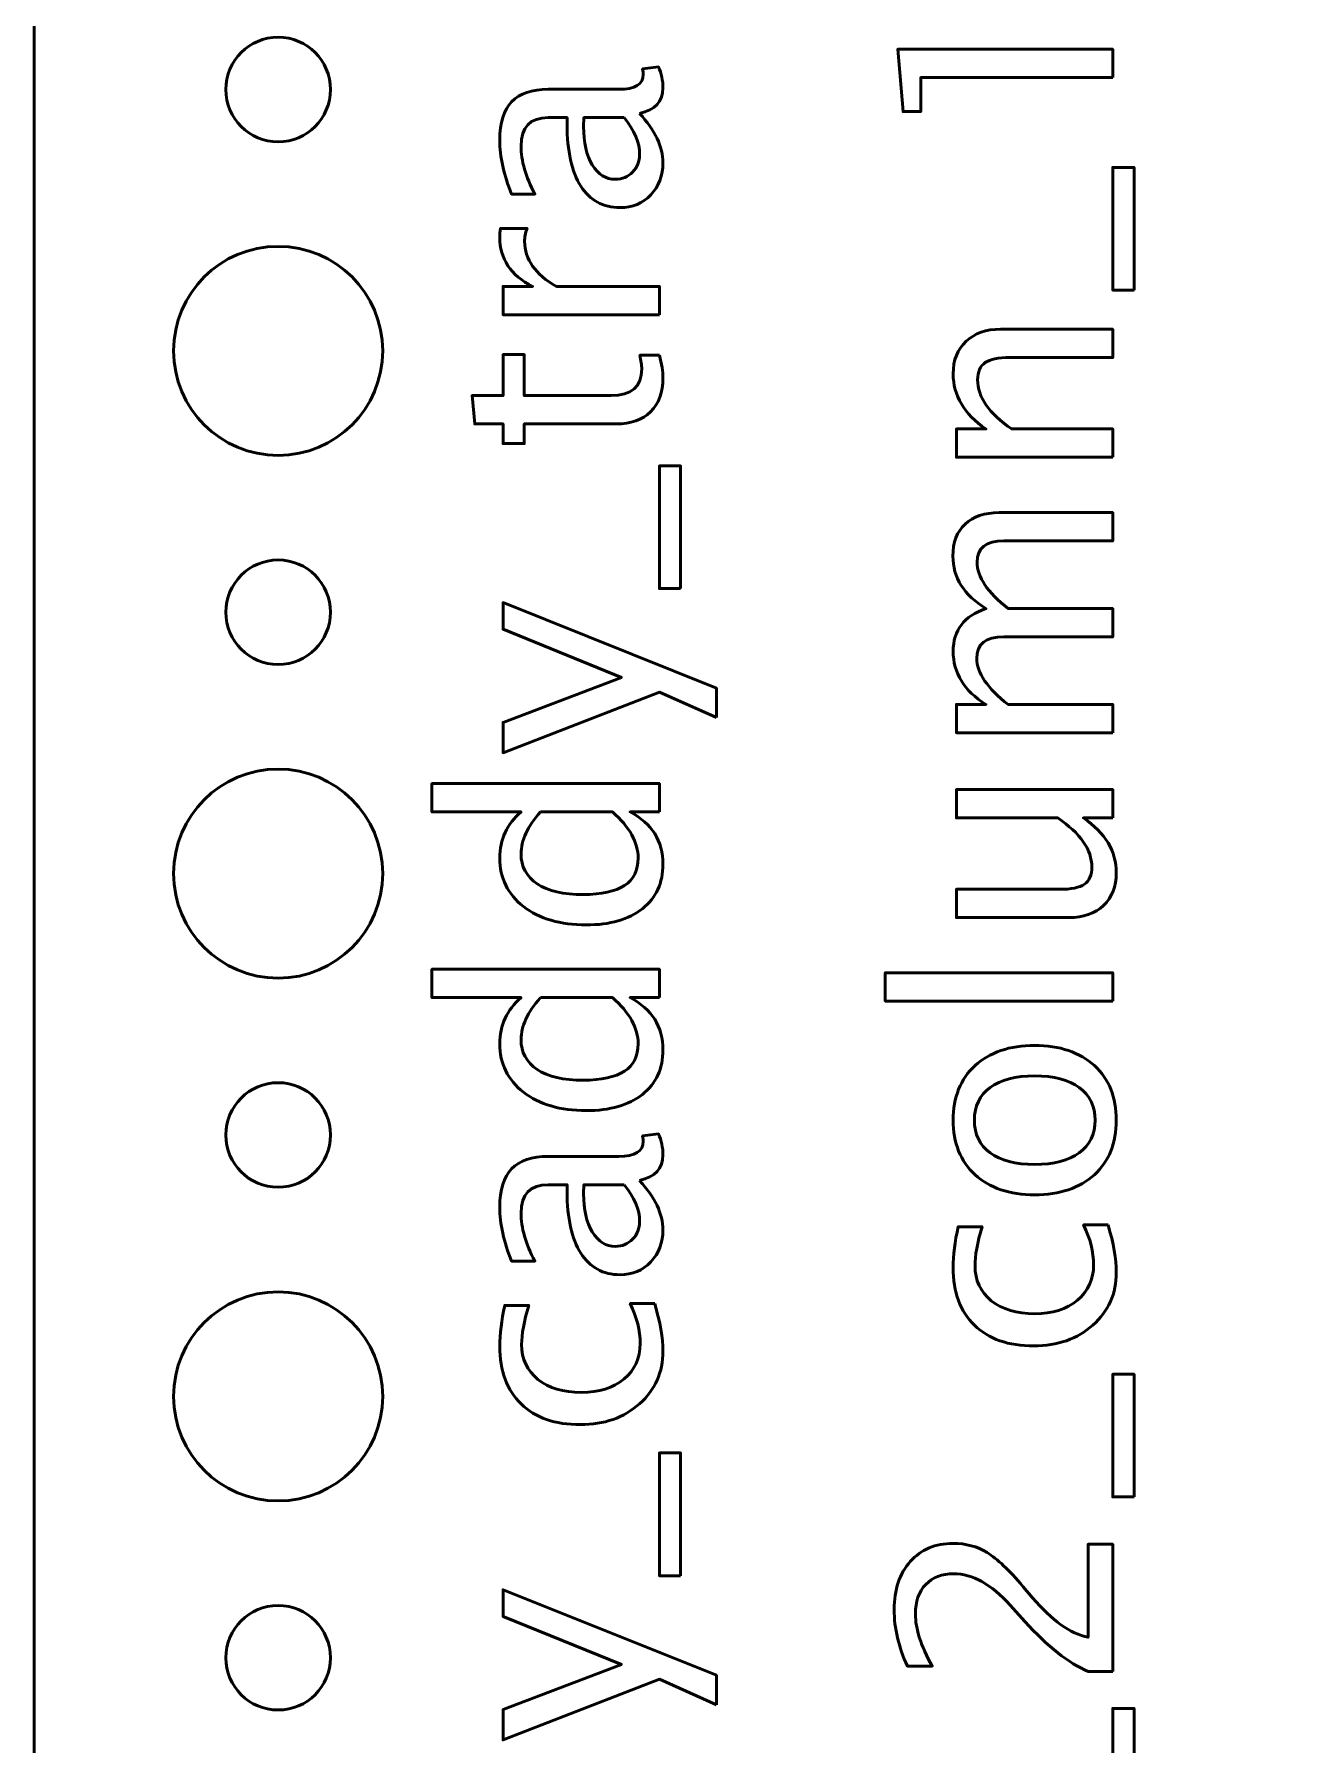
# Model space of a CAD drawing. Header units: centimetres. Extents: x -10.4 to 10.4, y -14.9 to 14.9.
# Drawn here: x -10.45 to -6.858, y -4.75 to 0.159 of the extents above; entities that cross this region are included whole.
import ezdxf

# ---------------------------------------------------------------- set-up
doc = ezdxf.new("R2010")
doc.units = ezdxf.units.CM
doc.header["$MEASUREMENT"] = 0
doc.layers.add('Layer 1', color=7, linetype='Continuous')

msp = doc.modelspace()

# ---------------------------------------------------------------- linework, layer by layer
at = {"layer": 'Layer 1', "lineweight": 53}
for points, knots in [([(-10.45, -14.45), (-10.45, -14.45), (-10.45, 14.45), (-10.45, 14.45), (-10.45, 14.45), (-10.45, 14.72614), (-10.22614, 14.95), (-9.95, 14.95), (-9.95, 14.95), (-9.95, 14.95), (9.95, 14.95), (9.95, 14.95), (9.95, 14.95), (10.22614, 14.95), (10.45, 14.72614), (10.45, 14.45), (10.45, 14.45), (10.45, 14.45), (10.45, -14.45), (10.45, -14.45), (10.45, -14.45), (10.45, -14.72614), (10.22614, -14.95), (9.95, -14.95), (9.95, -14.95), (9.95, -14.95), (-9.95, -14.95), (-9.95, -14.95), (-9.95, -14.95), (-10.22614, -14.95), (-10.45, -14.72614), (-10.45, -14.45)], [0, 0, 0, 0, 0.1111111, 0.1111111, 0.1111111, 0.1111111, 0.2222222, 0.2222222, 0.2222222, 0.2222222, 0.3333333, 0.3333333, 0.3333333, 0.3333333, 0.4444444, 0.4444444, 0.4444444, 0.4444444, 0.5555556, 0.5555556, 0.5555556, 0.5555556, 0.6666667, 0.6666667, 0.6666667, 0.6666667, 0.7777778, 0.7777778, 0.7777778, 0.7777778, 1, 1, 1, 1]), ([(-9.9, 0), (-9.9, 0.08284), (-9.83284, 0.15), (-9.75, 0.15), (-9.75, 0.15), (-9.66716, 0.15), (-9.6, 0.08284), (-9.6, 0), (-9.6, 0), (-9.6, -0.08284), (-9.66716, -0.15), (-9.75, -0.15), (-9.75, -0.15), (-9.83284, -0.15), (-9.9, -0.08284), (-9.9, 0)], [0, 0, 0, 0, 0.2, 0.2, 0.2, 0.2, 0.4, 0.4, 0.4, 0.4, 0.6, 0.6, 0.6, 0.6, 1, 1, 1, 1]), ([(-10.05, -0.75), (-10.05, -0.58432), (-9.91568, -0.45), (-9.75, -0.45), (-9.75, -0.45), (-9.58432, -0.45), (-9.45, -0.58432), (-9.45, -0.75), (-9.45, -0.75), (-9.45, -0.91568), (-9.58432, -1.05), (-9.75, -1.05), (-9.75, -1.05), (-9.91568, -1.05), (-10.05, -0.91568), (-10.05, -0.75)], [0, 0, 0, 0, 0.2, 0.2, 0.2, 0.2, 0.4, 0.4, 0.4, 0.4, 0.6, 0.6, 0.6, 0.6, 1, 1, 1, 1]), ([(-9.9, -1.5), (-9.9, -1.41716), (-9.83284, -1.35), (-9.75, -1.35), (-9.75, -1.35), (-9.66716, -1.35), (-9.6, -1.41716), (-9.6, -1.5), (-9.6, -1.5), (-9.6, -1.58284), (-9.66716, -1.65), (-9.75, -1.65), (-9.75, -1.65), (-9.83284, -1.65), (-9.9, -1.58284), (-9.9, -1.5)], [0, 0, 0, 0, 0.2, 0.2, 0.2, 0.2, 0.4, 0.4, 0.4, 0.4, 0.6, 0.6, 0.6, 0.6, 1, 1, 1, 1]), ([(-10.05, -2.25), (-10.05, -2.08432), (-9.91568, -1.95), (-9.75, -1.95), (-9.75, -1.95), (-9.58432, -1.95), (-9.45, -2.08432), (-9.45, -2.25), (-9.45, -2.25), (-9.45, -2.41568), (-9.58432, -2.55), (-9.75, -2.55), (-9.75, -2.55), (-9.91568, -2.55), (-10.05, -2.41568), (-10.05, -2.25)], [0, 0, 0, 0, 0.2, 0.2, 0.2, 0.2, 0.4, 0.4, 0.4, 0.4, 0.6, 0.6, 0.6, 0.6, 1, 1, 1, 1]), ([(-9.9, -3), (-9.9, -2.91716), (-9.83284, -2.85), (-9.75, -2.85), (-9.75, -2.85), (-9.66716, -2.85), (-9.6, -2.91716), (-9.6, -3), (-9.6, -3), (-9.6, -3.08284), (-9.66716, -3.15), (-9.75, -3.15), (-9.75, -3.15), (-9.83284, -3.15), (-9.9, -3.08284), (-9.9, -3)], [0, 0, 0, 0, 0.2, 0.2, 0.2, 0.2, 0.4, 0.4, 0.4, 0.4, 0.6, 0.6, 0.6, 0.6, 1, 1, 1, 1]), ([(-10.05, -3.75), (-10.05, -3.58432), (-9.91568, -3.45), (-9.75, -3.45), (-9.75, -3.45), (-9.58432, -3.45), (-9.45, -3.58432), (-9.45, -3.75), (-9.45, -3.75), (-9.45, -3.91568), (-9.58432, -4.05), (-9.75, -4.05), (-9.75, -4.05), (-9.91568, -4.05), (-10.05, -3.91568), (-10.05, -3.75)], [0, 0, 0, 0, 0.2, 0.2, 0.2, 0.2, 0.4, 0.4, 0.4, 0.4, 0.6, 0.6, 0.6, 0.6, 1, 1, 1, 1]), ([(-9.9, -4.5), (-9.9, -4.41716), (-9.83284, -4.35), (-9.75, -4.35), (-9.75, -4.35), (-9.66716, -4.35), (-9.6, -4.41716), (-9.6, -4.5), (-9.6, -4.5), (-9.6, -4.58284), (-9.66716, -4.65), (-9.75, -4.65), (-9.75, -4.65), (-9.83284, -4.65), (-9.9, -4.58284), (-9.9, -4.5)], [0, 0, 0, 0, 0.2, 0.2, 0.2, 0.2, 0.4, 0.4, 0.4, 0.4, 0.6, 0.6, 0.6, 0.6, 1, 1, 1, 1])]:
    msp.add_open_spline(points, degree=3, knots=knots, dxfattribs=at)
at = {"layer": 'Layer 1', "color": 5, "lineweight": 53}
for points, knots in [([(-7.35481, 0.03413), (-7.35481, 0.03413), (-7.90599, 0.03413), (-7.90599, 0.03413), (-7.90599, 0.03413), (-7.90599, 0.03413), (-7.90599, -0.06323), (-7.90599, -0.06323), (-7.90599, -0.06323), (-7.90599, -0.06323), (-7.95679, -0.06323), (-7.95679, -0.06323), (-7.95679, -0.06323), (-7.95679, -0.06323), (-7.97203, 0.11541), (-7.97203, 0.11541), (-7.97203, 0.11541), (-7.97203, 0.11541), (-7.35481, 0.11541), (-7.35481, 0.11541), (-7.35481, 0.11541), (-7.35481, 0.11541), (-7.35481, 0.03413), (-7.35481, 0.03413)], [0, 0, 0, 0, 0.1428571, 0.1428571, 0.1428571, 0.1428571, 0.2857143, 0.2857143, 0.2857143, 0.2857143, 0.4285714, 0.4285714, 0.4285714, 0.4285714, 0.5714286, 0.5714286, 0.5714286, 0.5714286, 0.7142857, 0.7142857, 0.7142857, 0.7142857, 1, 1, 1, 1]), ([(-8.71299, -0.06868), (-8.66812, -0.11751), (-8.64568, -0.1645), (-8.64568, -0.20965), (-8.64568, -0.20965), (-8.64568, -0.24676), (-8.65725, -0.27767), (-8.68053, -0.30208), (-8.68053, -0.30208), (-8.70382, -0.32664), (-8.73317, -0.33892), (-8.76859, -0.33892), (-8.76859, -0.33892), (-8.81755, -0.33892), (-8.85523, -0.3183), (-8.88147, -0.2771), (-8.88147, -0.2771), (-8.90772, -0.2359), (-8.92084, -0.17677), (-8.92084, -0.09973), (-8.92084, -0.09973), (-8.92084, -0.09973), (-8.92084, -0.08068), (-8.92084, -0.08068), (-8.92084, -0.08068), (-8.92084, -0.08068), (-8.97489, -0.08068), (-8.97489, -0.08068), (-8.97489, -0.08068), (-9.02696, -0.08068), (-9.05292, -0.10777), (-9.05292, -0.1621), (-9.05292, -0.1621), (-9.05292, -0.20415), (-9.03966, -0.25015), (-9.01313, -0.29996), (-9.01313, -0.29996), (-9.01313, -0.29996), (-9.08002, -0.29996), (-9.08002, -0.29996), (-9.08002, -0.29996), (-9.10259, -0.24521), (-9.11388, -0.19356), (-9.11388, -0.14516), (-9.11388, -0.14516), (-9.11388, -0.09535), (-9.10259, -0.05852), (-9.07988, -0.03496), (-9.07988, -0.03496), (-9.05716, -0.01125), (-9.02216, 0.0006), (-8.97489, 0.0006), (-8.97489, 0.0006), (-8.97489, 0.0006), (-8.77211, 0.0006), (-8.77211, 0.0006), (-8.77211, 0.0006), (-8.72569, 0.0006), (-8.70241, 0.01486), (-8.70241, 0.0435), (-8.70241, 0.0435), (-8.70241, 0.04703), (-8.70297, 0.05225), (-8.7041, 0.05916), (-8.7041, 0.05916), (-8.7041, 0.05916), (-8.65894, 0.06495), (-8.65894, 0.06495), (-8.65894, 0.06495), (-8.65005, 0.04646), (-8.64568, 0.02614), (-8.64568, 0.00385), (-8.64568, 0.00385), (-8.64568, -0.03411), (-8.66812, -0.05824), (-8.71299, -0.06868)], [0, 0, 0, 0, 0.05, 0.05, 0.05, 0.05, 0.1, 0.1, 0.1, 0.1, 0.15, 0.15, 0.15, 0.15, 0.2, 0.2, 0.2, 0.2, 0.25, 0.25, 0.25, 0.25, 0.3, 0.3, 0.3, 0.3, 0.35, 0.35, 0.35, 0.35, 0.4, 0.4, 0.4, 0.4, 0.45, 0.45, 0.45, 0.45, 0.5, 0.5, 0.5, 0.5, 0.55, 0.55, 0.55, 0.55, 0.6, 0.6, 0.6, 0.6, 0.65, 0.65, 0.65, 0.65, 0.7, 0.7, 0.7, 0.7, 0.75, 0.75, 0.75, 0.75, 0.8, 0.8, 0.8, 0.8, 0.85, 0.85, 0.85, 0.85, 0.9, 0.9, 0.9, 0.9, 1, 1, 1, 1]), ([(-8.7573, -0.08068), (-8.7573, -0.08068), (-8.87258, -0.08068), (-8.87258, -0.08068), (-8.87258, -0.08068), (-8.87258, -0.08068), (-8.87343, -0.10678), (-8.87343, -0.10678), (-8.87343, -0.10678), (-8.87343, -0.15194), (-8.86511, -0.18834), (-8.84846, -0.21614), (-8.84846, -0.21614), (-8.83166, -0.2438), (-8.80951, -0.25763), (-8.78185, -0.25763), (-8.78185, -0.25763), (-8.76252, -0.25763), (-8.74615, -0.25071), (-8.73274, -0.23703), (-8.73274, -0.23703), (-8.71934, -0.2232), (-8.71257, -0.2064), (-8.71257, -0.18651), (-8.71257, -0.18651), (-8.71257, -0.15264), (-8.72752, -0.11736), (-8.7573, -0.08068)], [0, 0, 0, 0, 0.125, 0.125, 0.125, 0.125, 0.25, 0.25, 0.25, 0.25, 0.375, 0.375, 0.375, 0.375, 0.5, 0.5, 0.5, 0.5, 0.625, 0.625, 0.625, 0.625, 0.75, 0.75, 0.75, 0.75, 1, 1, 1, 1]), ([(-7.29385, -0.57547), (-7.29385, -0.57547), (-7.35481, -0.57547), (-7.35481, -0.57547), (-7.35481, -0.57547), (-7.35481, -0.57547), (-7.35481, -0.22325), (-7.35481, -0.22325), (-7.35481, -0.22325), (-7.35481, -0.22325), (-7.29385, -0.22325), (-7.29385, -0.22325), (-7.29385, -0.22325), (-7.29385, -0.22325), (-7.29385, -0.57547), (-7.29385, -0.57547)], [0, 0, 0, 0, 0.2, 0.2, 0.2, 0.2, 0.4, 0.4, 0.4, 0.4, 0.6, 0.6, 0.6, 0.6, 1, 1, 1, 1]), ([(-8.65584, -0.64639), (-8.65584, -0.64639), (-9.10457, -0.64639), (-9.10457, -0.64639), (-9.10457, -0.64639), (-9.10457, -0.64639), (-9.10457, -0.56511), (-9.10457, -0.56511), (-9.10457, -0.56511), (-9.10457, -0.56511), (-9.01976, -0.56511), (-9.01976, -0.56511), (-9.01976, -0.56511), (-9.08256, -0.5328), (-9.11388, -0.48595), (-9.11388, -0.42442), (-9.11388, -0.42442), (-9.11388, -0.4161), (-9.11318, -0.40735), (-9.11177, -0.39832), (-9.11177, -0.39832), (-9.11177, -0.39832), (-9.03571, -0.39832), (-9.03571, -0.39832), (-9.03571, -0.39832), (-9.04036, -0.41243), (-9.04276, -0.42485), (-9.04276, -0.43557), (-9.04276, -0.43557), (-9.04276, -0.48722), (-9.01228, -0.5304), (-8.95118, -0.56511), (-8.95118, -0.56511), (-8.95118, -0.56511), (-8.65584, -0.56511), (-8.65584, -0.56511), (-8.65584, -0.56511), (-8.65584, -0.56511), (-8.65584, -0.64639), (-8.65584, -0.64639)], [0, 0, 0, 0, 0.0909091, 0.0909091, 0.0909091, 0.0909091, 0.1818182, 0.1818182, 0.1818182, 0.1818182, 0.2727273, 0.2727273, 0.2727273, 0.2727273, 0.3636364, 0.3636364, 0.3636364, 0.3636364, 0.4545455, 0.4545455, 0.4545455, 0.4545455, 0.5454545, 0.5454545, 0.5454545, 0.5454545, 0.6363636, 0.6363636, 0.6363636, 0.6363636, 0.7272727, 0.7272727, 0.7272727, 0.7272727, 0.8181818, 0.8181818, 0.8181818, 0.8181818, 1, 1, 1, 1]), ([(-7.35481, -1.05524), (-7.35481, -1.05524), (-7.80354, -1.05524), (-7.80354, -1.05524), (-7.80354, -1.05524), (-7.80354, -1.05524), (-7.80354, -0.97396), (-7.80354, -0.97396), (-7.80354, -0.97396), (-7.80354, -0.97396), (-7.71873, -0.97396), (-7.71873, -0.97396), (-7.71873, -0.97396), (-7.78153, -0.93092), (-7.81285, -0.87815), (-7.81285, -0.81578), (-7.81285, -0.81578), (-7.81285, -0.77655), (-7.80058, -0.74536), (-7.77588, -0.72236), (-7.77588, -0.72236), (-7.75133, -0.69936), (-7.71817, -0.68779), (-7.67668, -0.68779), (-7.67668, -0.68779), (-7.67668, -0.68779), (-7.35481, -0.68779), (-7.35481, -0.68779), (-7.35481, -0.68779), (-7.35481, -0.68779), (-7.35481, -0.76907), (-7.35481, -0.76907), (-7.35481, -0.76907), (-7.35481, -0.76907), (-7.65015, -0.76907), (-7.65015, -0.76907), (-7.65015, -0.76907), (-7.68346, -0.76907), (-7.70716, -0.77401), (-7.72127, -0.78374), (-7.72127, -0.78374), (-7.73552, -0.79362), (-7.74258, -0.80985), (-7.74258, -0.83257), (-7.74258, -0.83257), (-7.74258, -0.88252), (-7.70998, -0.92965), (-7.64479, -0.97396), (-7.64479, -0.97396), (-7.64479, -0.97396), (-7.35481, -0.97396), (-7.35481, -0.97396), (-7.35481, -0.97396), (-7.35481, -0.97396), (-7.35481, -1.05524), (-7.35481, -1.05524)], [0, 0, 0, 0, 0.0666667, 0.0666667, 0.0666667, 0.0666667, 0.1333333, 0.1333333, 0.1333333, 0.1333333, 0.2, 0.2, 0.2, 0.2, 0.2666667, 0.2666667, 0.2666667, 0.2666667, 0.3333333, 0.3333333, 0.3333333, 0.3333333, 0.4, 0.4, 0.4, 0.4, 0.4666667, 0.4666667, 0.4666667, 0.4666667, 0.5333333, 0.5333333, 0.5333333, 0.5333333, 0.6, 0.6, 0.6, 0.6, 0.6666667, 0.6666667, 0.6666667, 0.6666667, 0.7333333, 0.7333333, 0.7333333, 0.7333333, 0.8, 0.8, 0.8, 0.8, 0.8666667, 0.8666667, 0.8666667, 0.8666667, 1, 1, 1, 1]), ([(-8.65598, -0.76239), (-8.64907, -0.78751), (-8.64568, -0.80938), (-8.64568, -0.82787), (-8.64568, -0.82787), (-8.64568, -0.86935), (-8.65753, -0.90167), (-8.68124, -0.92481), (-8.68124, -0.92481), (-8.70495, -0.94809), (-8.73782, -0.95966), (-8.78002, -0.95966), (-8.78002, -0.95966), (-8.78002, -0.95966), (-9.04361, -0.95966), (-9.04361, -0.95966), (-9.04361, -0.95966), (-9.04361, -0.95966), (-9.04361, -1.01584), (-9.04361, -1.01584), (-9.04361, -1.01584), (-9.04361, -1.01584), (-9.10457, -1.01584), (-9.10457, -1.01584), (-9.10457, -1.01584), (-9.10457, -1.01584), (-9.10457, -0.95966), (-9.10457, -0.95966), (-9.10457, -0.95966), (-9.10457, -0.95966), (-9.18571, -0.95966), (-9.18571, -0.95966), (-9.18571, -0.95966), (-9.18571, -0.95966), (-9.19347, -0.87838), (-9.19347, -0.87838), (-9.19347, -0.87838), (-9.19347, -0.87838), (-9.10457, -0.87838), (-9.10457, -0.87838), (-9.10457, -0.87838), (-9.10457, -0.87838), (-9.10457, -0.7607), (-9.10457, -0.7607), (-9.10457, -0.7607), (-9.10457, -0.7607), (-9.04361, -0.7607), (-9.04361, -0.7607), (-9.04361, -0.7607), (-9.04361, -0.7607), (-9.04361, -0.87838), (-9.04361, -0.87838), (-9.04361, -0.87838), (-9.04361, -0.87838), (-8.79469, -0.87838), (-8.79469, -0.87838), (-8.79469, -0.87838), (-8.73599, -0.87838), (-8.70664, -0.85284), (-8.70664, -0.8019), (-8.70664, -0.8019), (-8.70664, -0.79104), (-8.70847, -0.77791), (-8.712, -0.76239), (-8.712, -0.76239), (-8.712, -0.76239), (-8.65598, -0.76239), (-8.65598, -0.76239)], [0, 0, 0, 0, 0.0555556, 0.0555556, 0.0555556, 0.0555556, 0.1111111, 0.1111111, 0.1111111, 0.1111111, 0.1666667, 0.1666667, 0.1666667, 0.1666667, 0.2222222, 0.2222222, 0.2222222, 0.2222222, 0.2777778, 0.2777778, 0.2777778, 0.2777778, 0.3333333, 0.3333333, 0.3333333, 0.3333333, 0.3888889, 0.3888889, 0.3888889, 0.3888889, 0.4444444, 0.4444444, 0.4444444, 0.4444444, 0.5, 0.5, 0.5, 0.5, 0.5555556, 0.5555556, 0.5555556, 0.5555556, 0.6111111, 0.6111111, 0.6111111, 0.6111111, 0.6666667, 0.6666667, 0.6666667, 0.6666667, 0.7222222, 0.7222222, 0.7222222, 0.7222222, 0.7777778, 0.7777778, 0.7777778, 0.7777778, 0.8333333, 0.8333333, 0.8333333, 0.8333333, 0.8888889, 0.8888889, 0.8888889, 0.8888889, 1, 1, 1, 1]), ([(-8.59488, -1.43211), (-8.59488, -1.43211), (-8.65584, -1.43211), (-8.65584, -1.43211), (-8.65584, -1.43211), (-8.65584, -1.43211), (-8.65584, -1.07989), (-8.65584, -1.07989), (-8.65584, -1.07989), (-8.65584, -1.07989), (-8.59488, -1.07989), (-8.59488, -1.07989), (-8.59488, -1.07989), (-8.59488, -1.07989), (-8.59488, -1.43211), (-8.59488, -1.43211)], [0, 0, 0, 0, 0.2, 0.2, 0.2, 0.2, 0.4, 0.4, 0.4, 0.4, 0.6, 0.6, 0.6, 0.6, 1, 1, 1, 1]), ([(-7.35481, -1.84574), (-7.35481, -1.84574), (-7.80354, -1.84574), (-7.80354, -1.84574), (-7.80354, -1.84574), (-7.80354, -1.84574), (-7.80354, -1.76446), (-7.80354, -1.76446), (-7.80354, -1.76446), (-7.80354, -1.76446), (-7.71873, -1.76446), (-7.71873, -1.76446), (-7.71873, -1.76446), (-7.78153, -1.72481), (-7.81285, -1.67401), (-7.81285, -1.61178), (-7.81285, -1.61178), (-7.81285, -1.55181), (-7.78153, -1.51103), (-7.71873, -1.4893), (-7.71873, -1.4893), (-7.78209, -1.45077), (-7.8137, -1.40054), (-7.8137, -1.33887), (-7.8137, -1.33887), (-7.8137, -1.2995), (-7.80213, -1.26888), (-7.77885, -1.24701), (-7.77885, -1.24701), (-7.75556, -1.22514), (-7.72297, -1.21413), (-7.68106, -1.21413), (-7.68106, -1.21413), (-7.68106, -1.21413), (-7.35481, -1.21413), (-7.35481, -1.21413), (-7.35481, -1.21413), (-7.35481, -1.21413), (-7.35481, -1.29541), (-7.35481, -1.29541), (-7.35481, -1.29541), (-7.35481, -1.29541), (-7.66765, -1.29541), (-7.66765, -1.29541), (-7.66765, -1.29541), (-7.71873, -1.29541), (-7.74427, -1.31573), (-7.74427, -1.35637), (-7.74427, -1.35637), (-7.74427, -1.39856), (-7.7145, -1.44287), (-7.65481, -1.4893), (-7.65481, -1.4893), (-7.65481, -1.4893), (-7.35481, -1.4893), (-7.35481, -1.4893), (-7.35481, -1.4893), (-7.35481, -1.4893), (-7.35481, -1.57058), (-7.35481, -1.57058), (-7.35481, -1.57058), (-7.35481, -1.57058), (-7.66793, -1.57058), (-7.66793, -1.57058), (-7.66793, -1.57058), (-7.71944, -1.57058), (-7.74512, -1.59118), (-7.74512, -1.63252), (-7.74512, -1.63252), (-7.74512, -1.67359), (-7.7152, -1.71761), (-7.65523, -1.76446), (-7.65523, -1.76446), (-7.65523, -1.76446), (-7.35481, -1.76446), (-7.35481, -1.76446), (-7.35481, -1.76446), (-7.35481, -1.76446), (-7.35481, -1.84574), (-7.35481, -1.84574)], [0, 0, 0, 0, 0.047619, 0.047619, 0.047619, 0.047619, 0.0952381, 0.0952381, 0.0952381, 0.0952381, 0.1428571, 0.1428571, 0.1428571, 0.1428571, 0.1904762, 0.1904762, 0.1904762, 0.1904762, 0.2380952, 0.2380952, 0.2380952, 0.2380952, 0.2857143, 0.2857143, 0.2857143, 0.2857143, 0.3333333, 0.3333333, 0.3333333, 0.3333333, 0.3809524, 0.3809524, 0.3809524, 0.3809524, 0.4285714, 0.4285714, 0.4285714, 0.4285714, 0.4761905, 0.4761905, 0.4761905, 0.4761905, 0.5238095, 0.5238095, 0.5238095, 0.5238095, 0.5714286, 0.5714286, 0.5714286, 0.5714286, 0.6190476, 0.6190476, 0.6190476, 0.6190476, 0.6666667, 0.6666667, 0.6666667, 0.6666667, 0.7142857, 0.7142857, 0.7142857, 0.7142857, 0.7619048, 0.7619048, 0.7619048, 0.7619048, 0.8095238, 0.8095238, 0.8095238, 0.8095238, 0.8571429, 0.8571429, 0.8571429, 0.8571429, 0.9047619, 0.9047619, 0.9047619, 0.9047619, 1, 1, 1, 1]), ([(-8.49243, -1.80223), (-8.49243, -1.80223), (-8.65528, -1.72942), (-8.65528, -1.72942), (-8.65528, -1.72942), (-8.65528, -1.72942), (-9.10457, -1.90328), (-9.10457, -1.90328), (-9.10457, -1.90328), (-9.10457, -1.90328), (-9.10457, -1.81606), (-9.10457, -1.81606), (-9.10457, -1.81606), (-9.10457, -1.81606), (-8.76478, -1.6868), (-8.76478, -1.6868), (-8.76478, -1.6868), (-8.76478, -1.6868), (-9.10457, -1.54894), (-9.10457, -1.54894), (-9.10457, -1.54894), (-9.10457, -1.54894), (-9.10457, -1.47232), (-9.10457, -1.47232), (-9.10457, -1.47232), (-9.10457, -1.47232), (-8.49243, -1.71757), (-8.49243, -1.71757), (-8.49243, -1.71757), (-8.49243, -1.71757), (-8.49243, -1.80223), (-8.49243, -1.80223)], [0, 0, 0, 0, 0.1111111, 0.1111111, 0.1111111, 0.1111111, 0.2222222, 0.2222222, 0.2222222, 0.2222222, 0.3333333, 0.3333333, 0.3333333, 0.3333333, 0.4444444, 0.4444444, 0.4444444, 0.4444444, 0.5555556, 0.5555556, 0.5555556, 0.5555556, 0.6666667, 0.6666667, 0.6666667, 0.6666667, 0.7777778, 0.7777778, 0.7777778, 0.7777778, 1, 1, 1, 1]), ([(-8.65584, -2.07289), (-8.65584, -2.07289), (-8.74008, -2.07289), (-8.74008, -2.07289), (-8.74008, -2.07289), (-8.67715, -2.10605), (-8.64568, -2.156), (-8.64568, -2.22275), (-8.64568, -2.22275), (-8.64568, -2.27693), (-8.66529, -2.31955), (-8.70466, -2.35059), (-8.70466, -2.35059), (-8.74403, -2.38164), (-8.7978, -2.39717), (-8.86595, -2.39717), (-8.86595, -2.39717), (-8.94046, -2.39717), (-9.00043, -2.37952), (-9.04587, -2.34439), (-9.04587, -2.34439), (-9.09116, -2.30911), (-9.11388, -2.26282), (-9.11388, -2.20539), (-9.11388, -2.20539), (-9.11388, -2.15219), (-9.09356, -2.10788), (-9.05278, -2.07289), (-9.05278, -2.07289), (-9.05278, -2.07289), (-9.30861, -2.07289), (-9.30861, -2.07289), (-9.30861, -2.07289), (-9.30861, -2.07289), (-9.30861, -1.99161), (-9.30861, -1.99161), (-9.30861, -1.99161), (-9.30861, -1.99161), (-8.65584, -1.99161), (-8.65584, -1.99161), (-8.65584, -1.99161), (-8.65584, -1.99161), (-8.65584, -2.07289), (-8.65584, -2.07289)], [0, 0, 0, 0, 0.0833333, 0.0833333, 0.0833333, 0.0833333, 0.1666667, 0.1666667, 0.1666667, 0.1666667, 0.25, 0.25, 0.25, 0.25, 0.3333333, 0.3333333, 0.3333333, 0.3333333, 0.4166667, 0.4166667, 0.4166667, 0.4166667, 0.5, 0.5, 0.5, 0.5, 0.5833333, 0.5833333, 0.5833333, 0.5833333, 0.6666667, 0.6666667, 0.6666667, 0.6666667, 0.75, 0.75, 0.75, 0.75, 0.8333333, 0.8333333, 0.8333333, 0.8333333, 1, 1, 1, 1]), ([(-7.35481, -2.09015), (-7.35481, -2.09015), (-7.43919, -2.09015), (-7.43919, -2.09015), (-7.43919, -2.09015), (-7.37612, -2.13347), (-7.34465, -2.1861), (-7.34465, -2.24791), (-7.34465, -2.24791), (-7.34465, -2.28714), (-7.35693, -2.31832), (-7.38162, -2.34147), (-7.38162, -2.34147), (-7.40632, -2.36475), (-7.43948, -2.37632), (-7.48139, -2.37632), (-7.48139, -2.37632), (-7.48139, -2.37632), (-7.80354, -2.37632), (-7.80354, -2.37632), (-7.80354, -2.37632), (-7.80354, -2.37632), (-7.80354, -2.29504), (-7.80354, -2.29504), (-7.80354, -2.29504), (-7.80354, -2.29504), (-7.50791, -2.29504), (-7.50791, -2.29504), (-7.50791, -2.29504), (-7.47419, -2.29504), (-7.45034, -2.2901), (-7.43623, -2.28037), (-7.43623, -2.28037), (-7.42198, -2.27049), (-7.41492, -2.25412), (-7.41492, -2.23112), (-7.41492, -2.23112), (-7.41492, -2.18145), (-7.44752, -2.13432), (-7.51285, -2.09015), (-7.51285, -2.09015), (-7.51285, -2.09015), (-7.80354, -2.09015), (-7.80354, -2.09015), (-7.80354, -2.09015), (-7.80354, -2.09015), (-7.80354, -2.00887), (-7.80354, -2.00887), (-7.80354, -2.00887), (-7.80354, -2.00887), (-7.35481, -2.00887), (-7.35481, -2.00887), (-7.35481, -2.00887), (-7.35481, -2.00887), (-7.35481, -2.09015), (-7.35481, -2.09015)], [0, 0, 0, 0, 0.0666667, 0.0666667, 0.0666667, 0.0666667, 0.1333333, 0.1333333, 0.1333333, 0.1333333, 0.2, 0.2, 0.2, 0.2, 0.2666667, 0.2666667, 0.2666667, 0.2666667, 0.3333333, 0.3333333, 0.3333333, 0.3333333, 0.4, 0.4, 0.4, 0.4, 0.4666667, 0.4666667, 0.4666667, 0.4666667, 0.5333333, 0.5333333, 0.5333333, 0.5333333, 0.6, 0.6, 0.6, 0.6, 0.6666667, 0.6666667, 0.6666667, 0.6666667, 0.7333333, 0.7333333, 0.7333333, 0.7333333, 0.8, 0.8, 0.8, 0.8, 0.8666667, 0.8666667, 0.8666667, 0.8666667, 1, 1, 1, 1]), ([(-8.99719, -2.07289), (-9.0343, -2.11508), (-9.05292, -2.15502), (-9.05292, -2.19283), (-9.05292, -2.19283), (-9.05292, -2.23009), (-9.0374, -2.25887), (-9.00622, -2.27933), (-9.00622, -2.27933), (-8.97517, -2.29979), (-8.93115, -2.30995), (-8.87414, -2.30995), (-8.87414, -2.30995), (-8.76929, -2.30995), (-8.7168, -2.27524), (-8.7168, -2.20567), (-8.7168, -2.20567), (-8.7168, -2.16052), (-8.74149, -2.11621), (-8.79074, -2.07289), (-8.79074, -2.07289), (-8.79074, -2.07289), (-8.99719, -2.07289), (-8.99719, -2.07289)], [0, 0, 0, 0, 0.1428571, 0.1428571, 0.1428571, 0.1428571, 0.2857143, 0.2857143, 0.2857143, 0.2857143, 0.4285714, 0.4285714, 0.4285714, 0.4285714, 0.5714286, 0.5714286, 0.5714286, 0.5714286, 0.7142857, 0.7142857, 0.7142857, 0.7142857, 1, 1, 1, 1]), ([(-8.65584, -2.60572), (-8.65584, -2.60572), (-8.74008, -2.60572), (-8.74008, -2.60572), (-8.74008, -2.60572), (-8.67715, -2.63888), (-8.64568, -2.68883), (-8.64568, -2.75558), (-8.64568, -2.75558), (-8.64568, -2.80976), (-8.66529, -2.85238), (-8.70466, -2.88342), (-8.70466, -2.88342), (-8.74403, -2.91447), (-8.7978, -2.93), (-8.86595, -2.93), (-8.86595, -2.93), (-8.94046, -2.93), (-9.00043, -2.91235), (-9.04587, -2.87722), (-9.04587, -2.87722), (-9.09116, -2.84194), (-9.11388, -2.79565), (-9.11388, -2.73822), (-9.11388, -2.73822), (-9.11388, -2.68502), (-9.09356, -2.64071), (-9.05278, -2.60572), (-9.05278, -2.60572), (-9.05278, -2.60572), (-9.30861, -2.60572), (-9.30861, -2.60572), (-9.30861, -2.60572), (-9.30861, -2.60572), (-9.30861, -2.52444), (-9.30861, -2.52444), (-9.30861, -2.52444), (-9.30861, -2.52444), (-8.65584, -2.52444), (-8.65584, -2.52444), (-8.65584, -2.52444), (-8.65584, -2.52444), (-8.65584, -2.60572), (-8.65584, -2.60572)], [0, 0, 0, 0, 0.0833333, 0.0833333, 0.0833333, 0.0833333, 0.1666667, 0.1666667, 0.1666667, 0.1666667, 0.25, 0.25, 0.25, 0.25, 0.3333333, 0.3333333, 0.3333333, 0.3333333, 0.4166667, 0.4166667, 0.4166667, 0.4166667, 0.5, 0.5, 0.5, 0.5, 0.5833333, 0.5833333, 0.5833333, 0.5833333, 0.6666667, 0.6666667, 0.6666667, 0.6666667, 0.75, 0.75, 0.75, 0.75, 0.8333333, 0.8333333, 0.8333333, 0.8333333, 1, 1, 1, 1]), ([(-7.35481, -2.61592), (-7.35481, -2.61592), (-8.00758, -2.61592), (-8.00758, -2.61592), (-8.00758, -2.61592), (-8.00758, -2.61592), (-8.00758, -2.53464), (-8.00758, -2.53464), (-8.00758, -2.53464), (-8.00758, -2.53464), (-7.35481, -2.53464), (-7.35481, -2.53464), (-7.35481, -2.53464), (-7.35481, -2.53464), (-7.35481, -2.61592), (-7.35481, -2.61592)], [0, 0, 0, 0, 0.2, 0.2, 0.2, 0.2, 0.4, 0.4, 0.4, 0.4, 0.6, 0.6, 0.6, 0.6, 1, 1, 1, 1]), ([(-8.99719, -2.60572), (-9.0343, -2.64791), (-9.05292, -2.68785), (-9.05292, -2.72566), (-9.05292, -2.72566), (-9.05292, -2.76292), (-9.0374, -2.7917), (-9.00622, -2.81216), (-9.00622, -2.81216), (-8.97517, -2.83262), (-8.93115, -2.84278), (-8.87414, -2.84278), (-8.87414, -2.84278), (-8.76929, -2.84278), (-8.7168, -2.80807), (-8.7168, -2.7385), (-8.7168, -2.7385), (-8.7168, -2.69335), (-8.74149, -2.64904), (-8.79074, -2.60572), (-8.79074, -2.60572), (-8.79074, -2.60572), (-8.99719, -2.60572), (-8.99719, -2.60572)], [0, 0, 0, 0, 0.1428571, 0.1428571, 0.1428571, 0.1428571, 0.2857143, 0.2857143, 0.2857143, 0.2857143, 0.4285714, 0.4285714, 0.4285714, 0.4285714, 0.5714286, 0.5714286, 0.5714286, 0.5714286, 0.7142857, 0.7142857, 0.7142857, 0.7142857, 1, 1, 1, 1]), ([(-7.34465, -2.95741), (-7.34465, -3.0233), (-7.36568, -3.07551), (-7.40773, -3.1139), (-7.40773, -3.1139), (-7.44978, -3.15242), (-7.50693, -3.17162), (-7.57903, -3.17162), (-7.57903, -3.17162), (-7.651, -3.17162), (-7.70801, -3.15242), (-7.74992, -3.1139), (-7.74992, -3.1139), (-7.79183, -3.07551), (-7.81285, -3.0233), (-7.81285, -2.95741), (-7.81285, -2.95741), (-7.81285, -2.89151), (-7.79183, -2.8393), (-7.74992, -2.80091), (-7.74992, -2.80091), (-7.70801, -2.76239), (-7.651, -2.7432), (-7.57903, -2.7432), (-7.57903, -2.7432), (-7.50693, -2.7432), (-7.44978, -2.76239), (-7.40773, -2.80091), (-7.40773, -2.80091), (-7.36568, -2.8393), (-7.34465, -2.89151), (-7.34465, -2.95741)], [0, 0, 0, 0, 0.1111111, 0.1111111, 0.1111111, 0.1111111, 0.2222222, 0.2222222, 0.2222222, 0.2222222, 0.3333333, 0.3333333, 0.3333333, 0.3333333, 0.4444444, 0.4444444, 0.4444444, 0.4444444, 0.5555556, 0.5555556, 0.5555556, 0.5555556, 0.6666667, 0.6666667, 0.6666667, 0.6666667, 0.7777778, 0.7777778, 0.7777778, 0.7777778, 1, 1, 1, 1]), ([(-7.40561, -2.95755), (-7.40561, -2.91733), (-7.42071, -2.886), (-7.45105, -2.86371), (-7.45105, -2.86371), (-7.48124, -2.84155), (-7.524, -2.83041), (-7.57903, -2.83041), (-7.57903, -2.83041), (-7.63393, -2.83041), (-7.67654, -2.84155), (-7.70674, -2.86371), (-7.70674, -2.86371), (-7.73679, -2.886), (-7.75189, -2.91733), (-7.75189, -2.95755), (-7.75189, -2.95755), (-7.75189, -2.9979), (-7.73679, -3.02923), (-7.70674, -3.05124), (-7.70674, -3.05124), (-7.67654, -3.0734), (-7.63393, -3.0844), (-7.57903, -3.0844), (-7.57903, -3.0844), (-7.524, -3.0844), (-7.48124, -3.0734), (-7.45105, -3.05124), (-7.45105, -3.05124), (-7.42071, -3.02923), (-7.40561, -2.9979), (-7.40561, -2.95755)], [0, 0, 0, 0, 0.1111111, 0.1111111, 0.1111111, 0.1111111, 0.2222222, 0.2222222, 0.2222222, 0.2222222, 0.3333333, 0.3333333, 0.3333333, 0.3333333, 0.4444444, 0.4444444, 0.4444444, 0.4444444, 0.5555556, 0.5555556, 0.5555556, 0.5555556, 0.6666667, 0.6666667, 0.6666667, 0.6666667, 0.7777778, 0.7777778, 0.7777778, 0.7777778, 1, 1, 1, 1]), ([(-8.71299, -3.13065), (-8.66812, -3.17948), (-8.64568, -3.22647), (-8.64568, -3.27162), (-8.64568, -3.27162), (-8.64568, -3.30873), (-8.65725, -3.33964), (-8.68053, -3.36405), (-8.68053, -3.36405), (-8.70382, -3.38861), (-8.73317, -3.40089), (-8.76859, -3.40089), (-8.76859, -3.40089), (-8.81755, -3.40089), (-8.85523, -3.38027), (-8.88147, -3.33907), (-8.88147, -3.33907), (-8.90772, -3.29787), (-8.92084, -3.23874), (-8.92084, -3.1617), (-8.92084, -3.1617), (-8.92084, -3.1617), (-8.92084, -3.14265), (-8.92084, -3.14265), (-8.92084, -3.14265), (-8.92084, -3.14265), (-8.97489, -3.14265), (-8.97489, -3.14265), (-8.97489, -3.14265), (-9.02696, -3.14265), (-9.05292, -3.16974), (-9.05292, -3.22407), (-9.05292, -3.22407), (-9.05292, -3.26612), (-9.03966, -3.31212), (-9.01313, -3.36193), (-9.01313, -3.36193), (-9.01313, -3.36193), (-9.08002, -3.36193), (-9.08002, -3.36193), (-9.08002, -3.36193), (-9.10259, -3.30718), (-9.11388, -3.25553), (-9.11388, -3.20713), (-9.11388, -3.20713), (-9.11388, -3.15732), (-9.10259, -3.12049), (-9.07988, -3.09693), (-9.07988, -3.09693), (-9.05716, -3.07322), (-9.02216, -3.06137), (-8.97489, -3.06137), (-8.97489, -3.06137), (-8.97489, -3.06137), (-8.77211, -3.06137), (-8.77211, -3.06137), (-8.77211, -3.06137), (-8.72569, -3.06137), (-8.70241, -3.04711), (-8.70241, -3.01847), (-8.70241, -3.01847), (-8.70241, -3.01494), (-8.70297, -3.00972), (-8.7041, -3.00281), (-8.7041, -3.00281), (-8.7041, -3.00281), (-8.65894, -2.99702), (-8.65894, -2.99702), (-8.65894, -2.99702), (-8.65005, -3.01551), (-8.64568, -3.03583), (-8.64568, -3.05812), (-8.64568, -3.05812), (-8.64568, -3.09608), (-8.66812, -3.12021), (-8.71299, -3.13065)], [0, 0, 0, 0, 0.05, 0.05, 0.05, 0.05, 0.1, 0.1, 0.1, 0.1, 0.15, 0.15, 0.15, 0.15, 0.2, 0.2, 0.2, 0.2, 0.25, 0.25, 0.25, 0.25, 0.3, 0.3, 0.3, 0.3, 0.35, 0.35, 0.35, 0.35, 0.4, 0.4, 0.4, 0.4, 0.45, 0.45, 0.45, 0.45, 0.5, 0.5, 0.5, 0.5, 0.55, 0.55, 0.55, 0.55, 0.6, 0.6, 0.6, 0.6, 0.65, 0.65, 0.65, 0.65, 0.7, 0.7, 0.7, 0.7, 0.75, 0.75, 0.75, 0.75, 0.8, 0.8, 0.8, 0.8, 0.85, 0.85, 0.85, 0.85, 0.9, 0.9, 0.9, 0.9, 1, 1, 1, 1]), ([(-8.7573, -3.14265), (-8.7573, -3.14265), (-8.87258, -3.14265), (-8.87258, -3.14265), (-8.87258, -3.14265), (-8.87258, -3.14265), (-8.87343, -3.16875), (-8.87343, -3.16875), (-8.87343, -3.16875), (-8.87343, -3.21391), (-8.86511, -3.25031), (-8.84846, -3.27811), (-8.84846, -3.27811), (-8.83166, -3.30577), (-8.80951, -3.3196), (-8.78185, -3.3196), (-8.78185, -3.3196), (-8.76252, -3.3196), (-8.74615, -3.31268), (-8.73274, -3.299), (-8.73274, -3.299), (-8.71934, -3.28517), (-8.71257, -3.26837), (-8.71257, -3.24848), (-8.71257, -3.24848), (-8.71257, -3.21461), (-8.72752, -3.17933), (-8.7573, -3.14265)], [0, 0, 0, 0, 0.125, 0.125, 0.125, 0.125, 0.25, 0.25, 0.25, 0.25, 0.375, 0.375, 0.375, 0.375, 0.5, 0.5, 0.5, 0.5, 0.625, 0.625, 0.625, 0.625, 0.75, 0.75, 0.75, 0.75, 1, 1, 1, 1]), ([(-7.36836, -3.25811), (-7.35255, -3.31074), (-7.34465, -3.35618), (-7.34465, -3.39442), (-7.34465, -3.39442), (-7.34465, -3.4551), (-7.36709, -3.50533), (-7.41182, -3.54527), (-7.41182, -3.54527), (-7.45669, -3.5852), (-7.51328, -3.60525), (-7.58143, -3.60525), (-7.58143, -3.60525), (-7.65425, -3.60525), (-7.71111, -3.58548), (-7.75175, -3.54597), (-7.75175, -3.54597), (-7.79253, -3.50646), (-7.81285, -3.45129), (-7.81285, -3.38045), (-7.81285, -3.38045), (-7.81285, -3.3456), (-7.80806, -3.30637), (-7.79846, -3.26319), (-7.79846, -3.26319), (-7.79846, -3.26319), (-7.72988, -3.26319), (-7.72988, -3.26319), (-7.72988, -3.26319), (-7.74343, -3.30905), (-7.7502, -3.34644), (-7.7502, -3.37523), (-7.7502, -3.37523), (-7.7502, -3.417), (-7.73454, -3.45044), (-7.70335, -3.47542), (-7.70335, -3.47542), (-7.67217, -3.5004), (-7.63054, -3.51295), (-7.57861, -3.51295), (-7.57861, -3.51295), (-7.52823, -3.51295), (-7.48759, -3.49997), (-7.45641, -3.47415), (-7.45641, -3.47415), (-7.42537, -3.44833), (-7.40984, -3.4146), (-7.40984, -3.37269), (-7.40984, -3.37269), (-7.40984, -3.33558), (-7.41944, -3.29748), (-7.43863, -3.25811), (-7.43863, -3.25811), (-7.43863, -3.25811), (-7.36836, -3.25811), (-7.36836, -3.25811)], [0, 0, 0, 0, 0.0666667, 0.0666667, 0.0666667, 0.0666667, 0.1333333, 0.1333333, 0.1333333, 0.1333333, 0.2, 0.2, 0.2, 0.2, 0.2666667, 0.2666667, 0.2666667, 0.2666667, 0.3333333, 0.3333333, 0.3333333, 0.3333333, 0.4, 0.4, 0.4, 0.4, 0.4666667, 0.4666667, 0.4666667, 0.4666667, 0.5333333, 0.5333333, 0.5333333, 0.5333333, 0.6, 0.6, 0.6, 0.6, 0.6666667, 0.6666667, 0.6666667, 0.6666667, 0.7333333, 0.7333333, 0.7333333, 0.7333333, 0.8, 0.8, 0.8, 0.8, 0.8666667, 0.8666667, 0.8666667, 0.8666667, 1, 1, 1, 1]), ([(-8.66939, -3.484), (-8.65358, -3.53663), (-8.64568, -3.58207), (-8.64568, -3.62031), (-8.64568, -3.62031), (-8.64568, -3.68099), (-8.66812, -3.73122), (-8.71285, -3.77116), (-8.71285, -3.77116), (-8.75772, -3.81109), (-8.81431, -3.83114), (-8.88246, -3.83114), (-8.88246, -3.83114), (-8.95528, -3.83114), (-9.01214, -3.81137), (-9.05278, -3.77186), (-9.05278, -3.77186), (-9.09356, -3.73235), (-9.11388, -3.67718), (-9.11388, -3.60634), (-9.11388, -3.60634), (-9.11388, -3.57149), (-9.10909, -3.53226), (-9.09949, -3.48908), (-9.09949, -3.48908), (-9.09949, -3.48908), (-9.03091, -3.48908), (-9.03091, -3.48908), (-9.03091, -3.48908), (-9.04446, -3.53494), (-9.05123, -3.57233), (-9.05123, -3.60112), (-9.05123, -3.60112), (-9.05123, -3.64289), (-9.03557, -3.67633), (-9.00438, -3.70131), (-9.00438, -3.70131), (-8.9732, -3.72629), (-8.93157, -3.73884), (-8.87964, -3.73884), (-8.87964, -3.73884), (-8.82926, -3.73884), (-8.78862, -3.72586), (-8.75744, -3.70004), (-8.75744, -3.70004), (-8.7264, -3.67422), (-8.71087, -3.64049), (-8.71087, -3.59858), (-8.71087, -3.59858), (-8.71087, -3.56147), (-8.72047, -3.52337), (-8.73966, -3.484), (-8.73966, -3.484), (-8.73966, -3.484), (-8.66939, -3.484), (-8.66939, -3.484)], [0, 0, 0, 0, 0.0666667, 0.0666667, 0.0666667, 0.0666667, 0.1333333, 0.1333333, 0.1333333, 0.1333333, 0.2, 0.2, 0.2, 0.2, 0.2666667, 0.2666667, 0.2666667, 0.2666667, 0.3333333, 0.3333333, 0.3333333, 0.3333333, 0.4, 0.4, 0.4, 0.4, 0.4666667, 0.4666667, 0.4666667, 0.4666667, 0.5333333, 0.5333333, 0.5333333, 0.5333333, 0.6, 0.6, 0.6, 0.6, 0.6666667, 0.6666667, 0.6666667, 0.6666667, 0.7333333, 0.7333333, 0.7333333, 0.7333333, 0.8, 0.8, 0.8, 0.8, 0.8666667, 0.8666667, 0.8666667, 0.8666667, 1, 1, 1, 1]), ([(-7.29385, -4.03875), (-7.29385, -4.03875), (-7.35481, -4.03875), (-7.35481, -4.03875), (-7.35481, -4.03875), (-7.35481, -4.03875), (-7.35481, -3.68653), (-7.35481, -3.68653), (-7.35481, -3.68653), (-7.35481, -3.68653), (-7.29385, -3.68653), (-7.29385, -3.68653), (-7.29385, -3.68653), (-7.29385, -3.68653), (-7.29385, -4.03875), (-7.29385, -4.03875)], [0, 0, 0, 0, 0.2, 0.2, 0.2, 0.2, 0.4, 0.4, 0.4, 0.4, 0.6, 0.6, 0.6, 0.6, 1, 1, 1, 1]), ([(-8.59488, -4.26463), (-8.59488, -4.26463), (-8.65584, -4.26463), (-8.65584, -4.26463), (-8.65584, -4.26463), (-8.65584, -4.26463), (-8.65584, -3.91241), (-8.65584, -3.91241), (-8.65584, -3.91241), (-8.65584, -3.91241), (-8.59488, -3.91241), (-8.59488, -3.91241), (-8.59488, -3.91241), (-8.59488, -3.91241), (-8.59488, -4.26463), (-8.59488, -4.26463)], [0, 0, 0, 0, 0.2, 0.2, 0.2, 0.2, 0.4, 0.4, 0.4, 0.4, 0.6, 0.6, 0.6, 0.6, 1, 1, 1, 1]), ([(-7.35481, -4.5394), (-7.35481, -4.5394), (-7.42593, -4.5394), (-7.42593, -4.5394), (-7.42593, -4.5394), (-7.48139, -4.51569), (-7.54192, -4.46785), (-7.60726, -4.39575), (-7.60726, -4.39575), (-7.60726, -4.39575), (-7.64902, -4.34918), (-7.64902, -4.34918), (-7.64902, -4.34918), (-7.70349, -4.28921), (-7.7574, -4.25915), (-7.81102, -4.25915), (-7.81102, -4.25915), (-7.84531, -4.25915), (-7.87212, -4.26945), (-7.89173, -4.28991), (-7.89173, -4.28991), (-7.91135, -4.31038), (-7.92123, -4.33874), (-7.92123, -4.37472), (-7.92123, -4.37472), (-7.92123, -4.41677), (-7.90514, -4.46658), (-7.87297, -4.52416), (-7.87297, -4.52416), (-7.87297, -4.52416), (-7.94409, -4.52416), (-7.94409, -4.52416), (-7.94409, -4.52416), (-7.96949, -4.46983), (-7.98219, -4.41578), (-7.98219, -4.36188), (-7.98219, -4.36188), (-7.98219, -4.30459), (-7.9668, -4.25859), (-7.9359, -4.22388), (-7.9359, -4.22388), (-7.905, -4.1893), (-7.86408, -4.17195), (-7.81299, -4.17195), (-7.81299, -4.17195), (-7.77631, -4.17195), (-7.74371, -4.1807), (-7.71535, -4.19819), (-7.71535, -4.19819), (-7.68684, -4.21583), (-7.65241, -4.24843), (-7.61177, -4.29626), (-7.61177, -4.29626), (-7.61177, -4.29626), (-7.58496, -4.32773), (-7.58496, -4.32773), (-7.58496, -4.32773), (-7.5295, -4.39321), (-7.47645, -4.43102), (-7.42593, -4.44118), (-7.42593, -4.44118), (-7.42593, -4.44118), (-7.42593, -4.17449), (-7.42593, -4.17449), (-7.42593, -4.17449), (-7.42593, -4.17449), (-7.35481, -4.17449), (-7.35481, -4.17449), (-7.35481, -4.17449), (-7.35481, -4.17449), (-7.35481, -4.5394), (-7.35481, -4.5394)], [0, 0, 0, 0, 0.0526316, 0.0526316, 0.0526316, 0.0526316, 0.1052632, 0.1052632, 0.1052632, 0.1052632, 0.1578947, 0.1578947, 0.1578947, 0.1578947, 0.2105263, 0.2105263, 0.2105263, 0.2105263, 0.2631579, 0.2631579, 0.2631579, 0.2631579, 0.3157895, 0.3157895, 0.3157895, 0.3157895, 0.3684211, 0.3684211, 0.3684211, 0.3684211, 0.4210526, 0.4210526, 0.4210526, 0.4210526, 0.4736842, 0.4736842, 0.4736842, 0.4736842, 0.5263158, 0.5263158, 0.5263158, 0.5263158, 0.5789474, 0.5789474, 0.5789474, 0.5789474, 0.6315789, 0.6315789, 0.6315789, 0.6315789, 0.6842105, 0.6842105, 0.6842105, 0.6842105, 0.7368421, 0.7368421, 0.7368421, 0.7368421, 0.7894737, 0.7894737, 0.7894737, 0.7894737, 0.8421053, 0.8421053, 0.8421053, 0.8421053, 0.8947368, 0.8947368, 0.8947368, 0.8947368, 1, 1, 1, 1]), ([(-8.49243, -4.63475), (-8.49243, -4.63475), (-8.65528, -4.56194), (-8.65528, -4.56194), (-8.65528, -4.56194), (-8.65528, -4.56194), (-9.10457, -4.7358), (-9.10457, -4.7358), (-9.10457, -4.7358), (-9.10457, -4.7358), (-9.10457, -4.64858), (-9.10457, -4.64858), (-9.10457, -4.64858), (-9.10457, -4.64858), (-8.76478, -4.51932), (-8.76478, -4.51932), (-8.76478, -4.51932), (-8.76478, -4.51932), (-9.10457, -4.38146), (-9.10457, -4.38146), (-9.10457, -4.38146), (-9.10457, -4.38146), (-9.10457, -4.30484), (-9.10457, -4.30484), (-9.10457, -4.30484), (-9.10457, -4.30484), (-8.49243, -4.55009), (-8.49243, -4.55009), (-8.49243, -4.55009), (-8.49243, -4.55009), (-8.49243, -4.63475), (-8.49243, -4.63475)], [0, 0, 0, 0, 0.1111111, 0.1111111, 0.1111111, 0.1111111, 0.2222222, 0.2222222, 0.2222222, 0.2222222, 0.3333333, 0.3333333, 0.3333333, 0.3333333, 0.4444444, 0.4444444, 0.4444444, 0.4444444, 0.5555556, 0.5555556, 0.5555556, 0.5555556, 0.6666667, 0.6666667, 0.6666667, 0.6666667, 0.7777778, 0.7777778, 0.7777778, 0.7777778, 1, 1, 1, 1]), ([(-7.29385, -4.99745), (-7.29385, -4.99745), (-7.35481, -4.99745), (-7.35481, -4.99745), (-7.35481, -4.99745), (-7.35481, -4.99745), (-7.35481, -4.64523), (-7.35481, -4.64523), (-7.35481, -4.64523), (-7.35481, -4.64523), (-7.29385, -4.64523), (-7.29385, -4.64523), (-7.29385, -4.64523), (-7.29385, -4.64523), (-7.29385, -4.99745), (-7.29385, -4.99745)], [0, 0, 0, 0, 0.2, 0.2, 0.2, 0.2, 0.4, 0.4, 0.4, 0.4, 0.6, 0.6, 0.6, 0.6, 1, 1, 1, 1])]:
    msp.add_open_spline(points, degree=3, knots=knots, dxfattribs=at)

doc.saveas('drawing.dxf')
